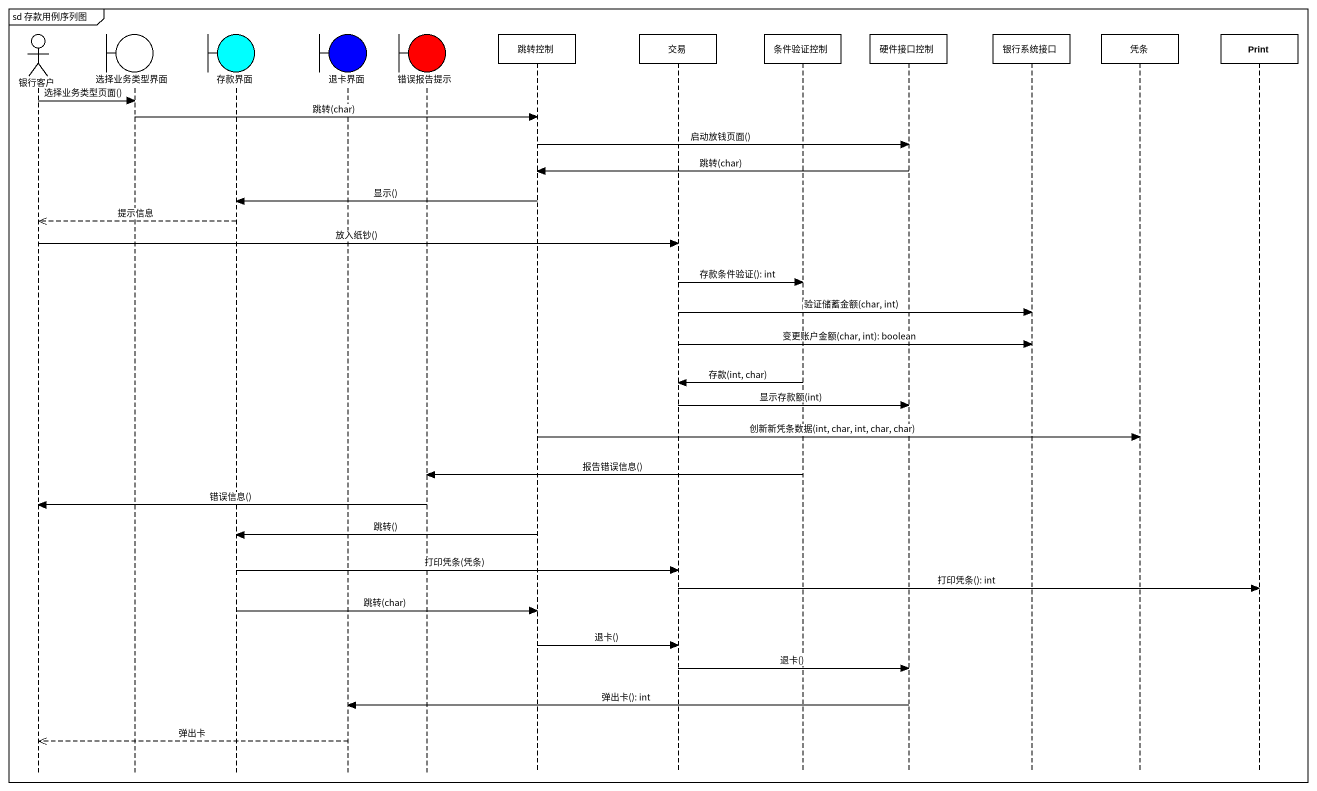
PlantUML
@startuml
mainframe sd 存款用例序列图
hide footbox
actor 银行客户
boundary 选择业务类型界面
boundary 存款界面 #00FFFF
boundary 退卡界面 #0000FF
boundary 错误报告提示 #FF0000
participant 跳转控制
participant 交易
participant 条件验证控制
participant 硬件接口控制
participant 银行系统接口
participant 凭条
participant Print

银行客户 -> 选择业务类型界面 : 选择业务类型页面()
选择业务类型界面 -> 跳转控制 : 跳转(char)
跳转控制 -> 硬件接口控制 : 启动放钱页面()
硬件接口控制 -> 跳转控制 : 跳转(char)
跳转控制 -> 存款界面 : 显示()
存款界面 -->> 银行客户 : 提示信息
银行客户 -> 交易 : 放入纸钞()
交易 -> 条件验证控制 : 存款条件验证(): int
交易 -> 银行系统接口 : 验证储蓄金额(char, int)
交易 -> 银行系统接口 : 变更账户金额(char, int): boolean
条件验证控制 -> 交易 : 存款(int, char)
交易 -> 硬件接口控制 : 显示存款额(int)
跳转控制 -> 凭条 : 创新新凭条数据(int, char, int, char, char)
条件验证控制 -> 错误报告提示 : 报告错误信息()
错误报告提示 -> 银行客户 : 错误信息()
跳转控制 -> 存款界面 : 跳转()
存款界面 -> 交易 : 打印凭条(凭条)
交易 -> Print : 打印凭条(): int
存款界面 -> 跳转控制 : 跳转(char)
跳转控制 -> 交易 : 退卡()
交易 -> 硬件接口控制 : 退卡()
硬件接口控制 -> 退卡界面 : 弹出卡(): int
退卡界面 -->> 银行客户 : 弹出卡
@enduml
